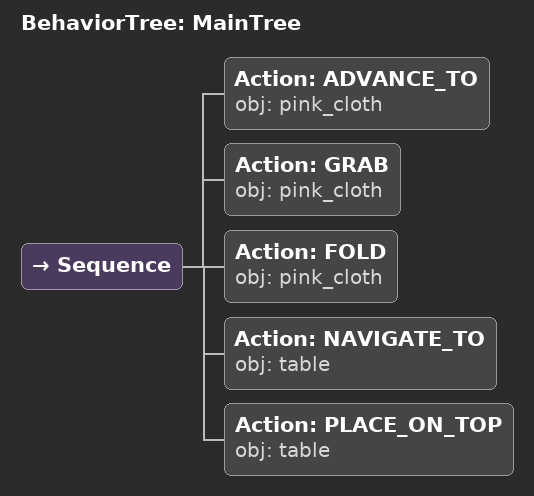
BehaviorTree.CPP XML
<root main_tree_to_execute="MainTree">
  <BehaviorTree ID="MainTree">
    <Sequence>
      <!-- Advance to pink_cloth -->
      <Action ID="ADVANCE_TO" obj="pink_cloth" />
      <!-- Grab pink_cloth -->
      <Action ID="GRAB" obj="pink_cloth" />
      <!-- Fold pink_cloth -->
      <Action ID="FOLD" obj="pink_cloth" />
      <!-- Navigate to table -->
      <Action ID="NAVIGATE_TO" obj="table" />
      <!-- Place on table -->
      <Action ID="PLACE_ON_TOP" obj="table" />
    </Sequence>
  </BehaviorTree>
</root>
